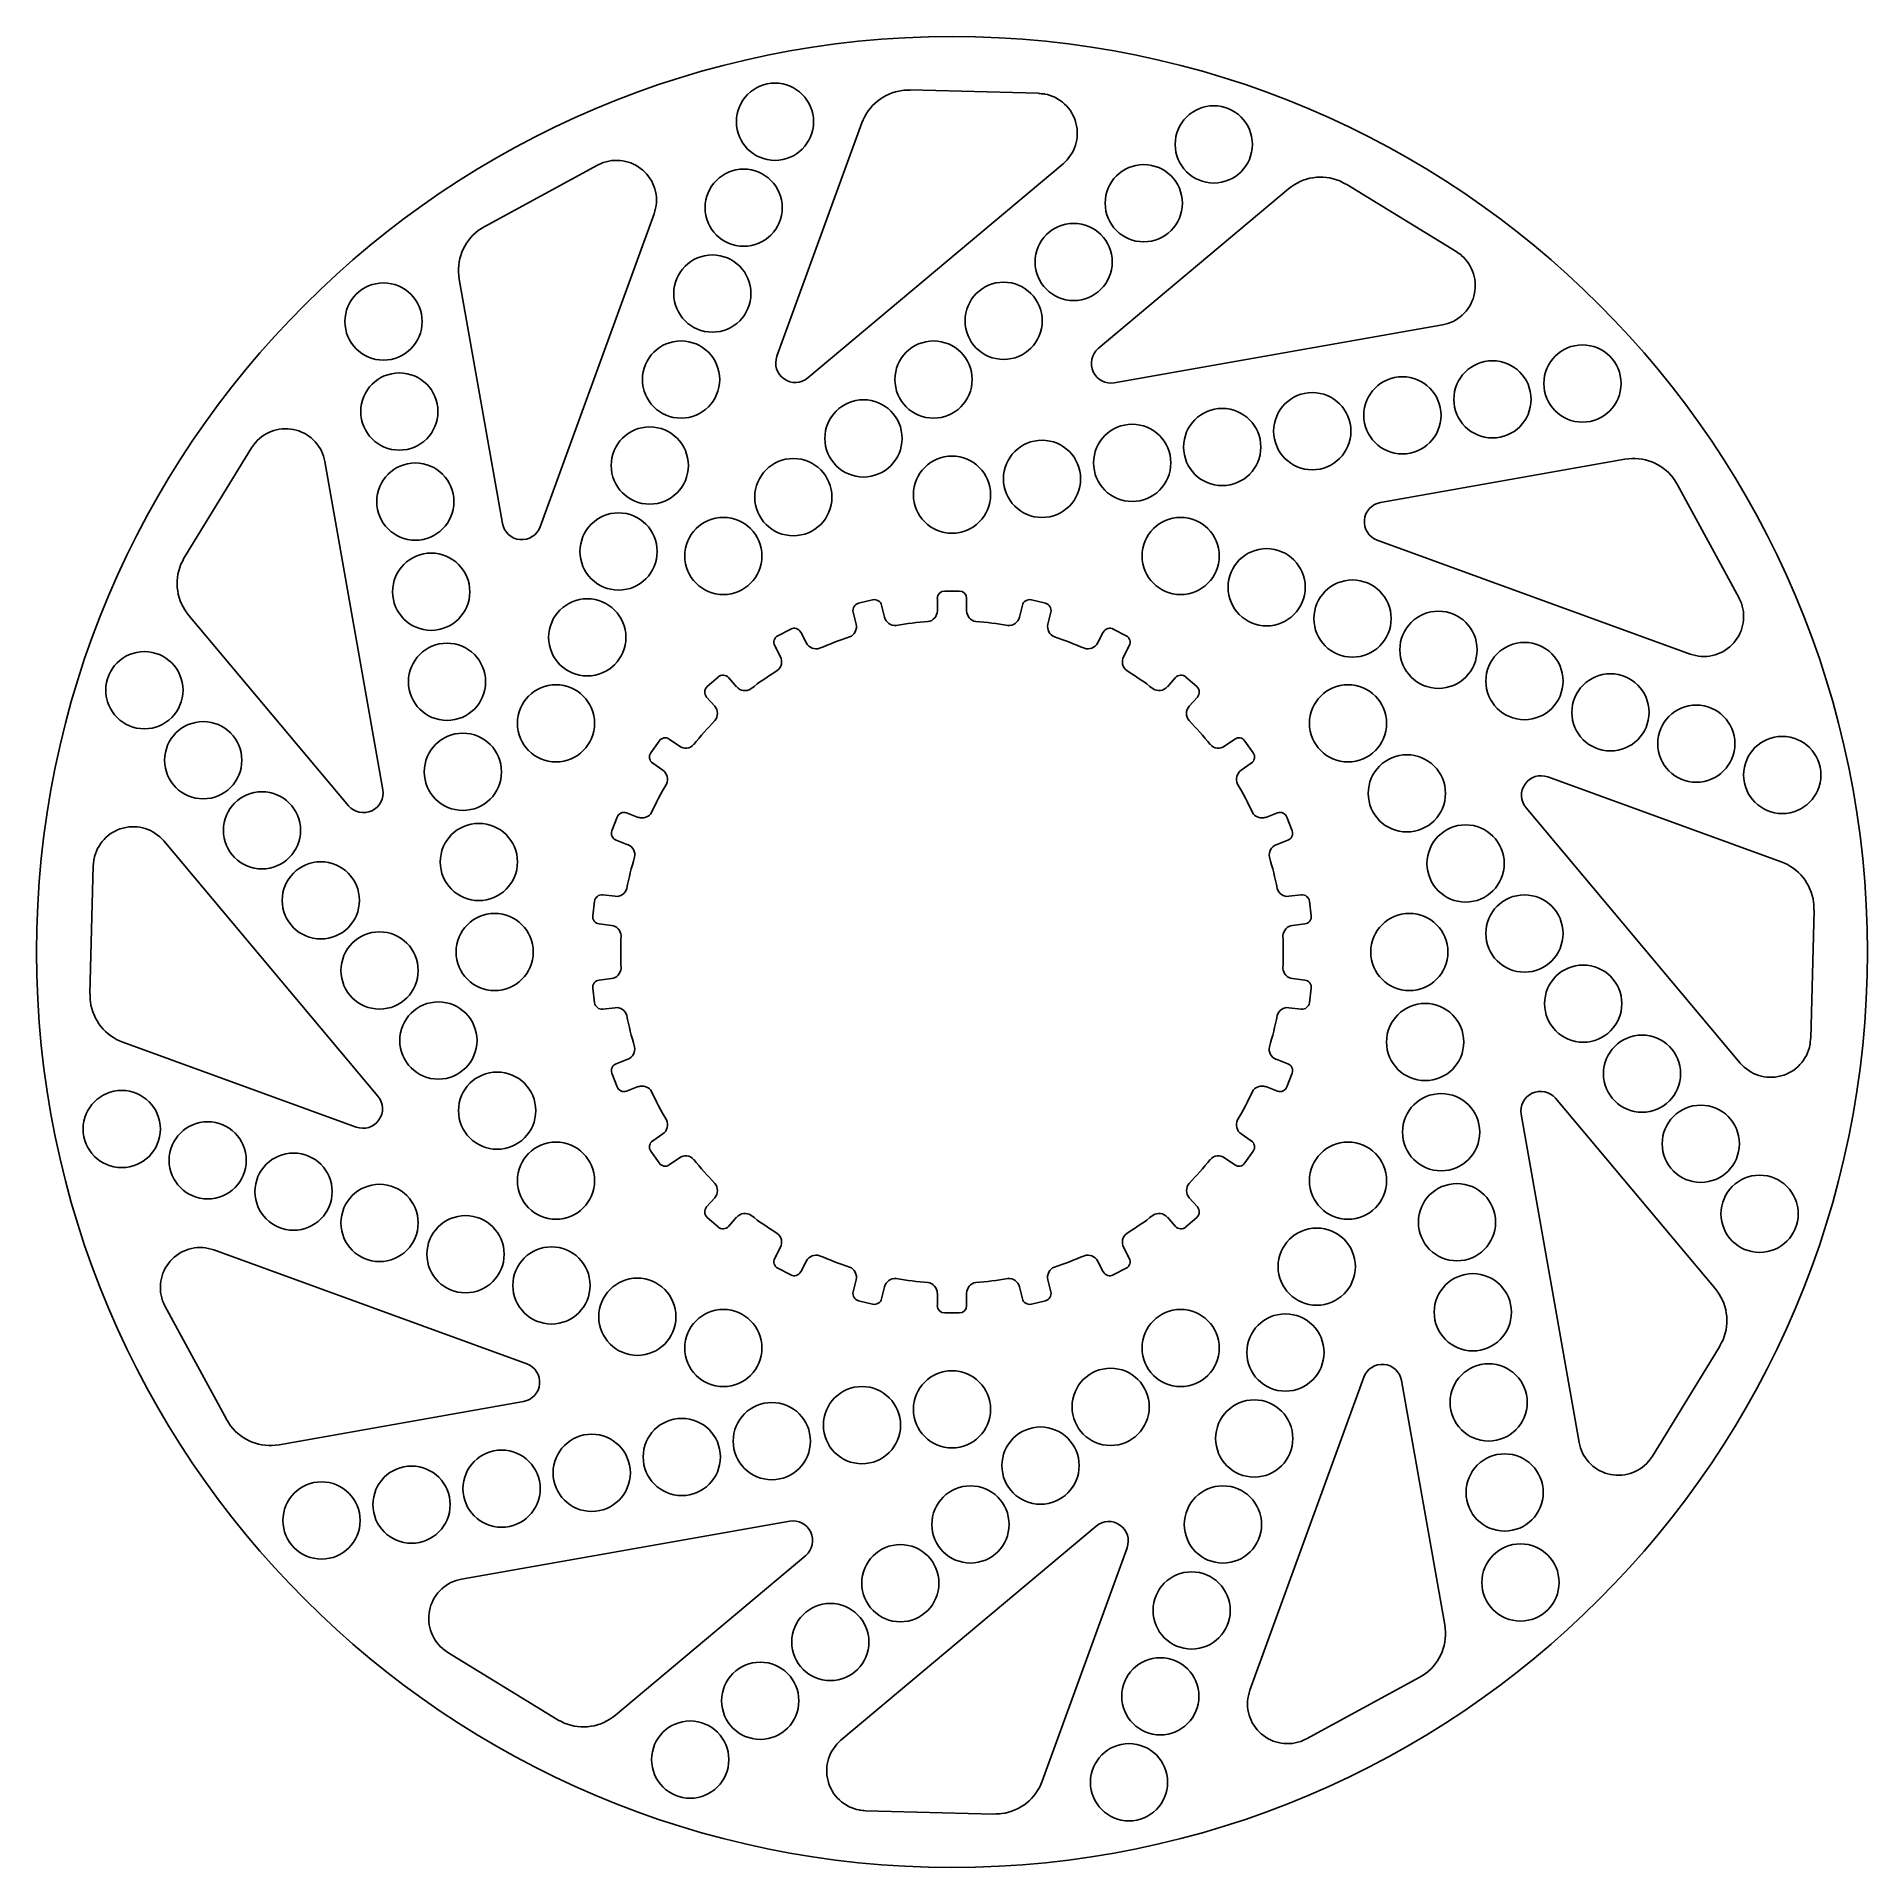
# Model space of a CAD drawing. Header units: millimetres. Extents: x -90 to 90, y -90 to 90.
import ezdxf

# ---------------------------------------------------------------- set-up
doc = ezdxf.new("R2010")
doc.units = ezdxf.units.MM
doc.layers.add('CUTOUTS', color=1, linetype='CONTINUOUS')
doc.layers.add('PERIMETER', color=5, linetype='CONTINUOUS')

msp = doc.modelspace()

# ---------------------------------------------------------------- linework, layer by layer
at = {"layer": 'CUTOUTS'}
for p, q in [((-4.11, 84.83), (8.51, 84.5)), ((-17.23, 58.62), (-8.87, 81.59)), ((10.93, 77.57), (-14.18, 56.49)), ((-45.98, 71.4), (-34.88, 77.43)), ((14.39, 59.38), (33.11, 75.09)), ((38.85, 75.52), (49.62, 68.92)), ((-29.31, 72.64), (-40.53, 41.83)), ((-44.23, 42.15), (-48.48, 66.22)), ((48.25, 61.71), (15.96, 56.01)), ((-75.52, 38.85), (-68.92, 49.62)), ((-61.71, 48.25), (-56.01, 15.96)), ((42.15, 44.23), (66.22, 48.48)), ((71.4, 45.98), (77.43, 34.88)), ((72.64, 29.31), (41.83, 40.53)), ((-9.19, 34.31), (-7.81, 34.66)), ((-1.44, 33.58), (-1.44, 34.79)), ((-0.72, 35.52), (0.71, 35.52)), ((1.44, 34.79), (1.44, 33.58)), ((7.81, 34.66), (9.19, 34.31)), ((-59.38, 14.39), (-75.09, 33.11)), ((-9.43, 32.26), (-9.72, 33.44)), ((-6.93, 34.13), (-6.64, 32.95)), ((6.64, 32.95), (6.93, 34.13)), ((9.72, 33.44), (9.43, 32.26)), ((-17.14, 31.12), (-15.87, 31.78)), ((-14.89, 31.48), (-14.33, 30.4)), ((14.33, 30.4), (14.89, 31.48)), ((15.87, 31.78), (17.14, 31.12)), ((-16.88, 29.06), (-17.44, 30.14)), ((17.44, 30.14), (16.88, 29.06)), ((-24.09, 26.11), (-23.02, 27.06)), ((23.02, 27.06), (24.09, 26.11)), ((-21.99, 27), (-21.19, 26.09)), ((21.19, 26.09), (21.99, 27)), ((-23.34, 24.18), (-24.15, 25.09)), ((24.15, 25.09), (23.34, 24.18)), ((-29.64, 19.59), (-28.82, 20.76)), ((-27.82, 20.95), (-26.82, 20.26)), ((26.82, 20.26), (27.82, 20.95)), ((28.82, 20.76), (29.64, 19.59)), ((-28.45, 17.89), (-29.45, 18.58)), ((29.45, 18.58), (28.45, 17.89)), ((58.62, 17.23), (81.59, 8.87)), ((-33.46, 11.93), (-32.96, 13.26)), ((-32.02, 13.68), (-30.89, 13.25)), ((30.89, 13.25), (32.02, 13.68)), ((32.96, 13.26), (33.46, 11.93)), ((77.57, -10.93), (56.49, 14.18)), ((-77.57, 10.93), (-56.49, -14.18)), ((-31.91, 10.56), (-33.04, 10.99)), ((33.04, 10.99), (31.91, 10.56)), ((-84.83, -4.11), (-84.5, 8.51)), ((-34.37, 5.62), (-33.16, 5.48)), ((33.16, 5.48), (34.37, 5.62)), ((-35.35, 3.57), (-35.17, 4.99)), ((35.17, 4.99), (35.35, 3.57)), ((84.83, 4.11), (84.5, -8.51)), ((-33.51, 2.62), (-34.71, 2.76)), ((34.71, 2.76), (33.51, 2.62)), ((-35.17, -4.99), (-35.35, -3.57)), ((-34.71, -2.76), (-33.51, -2.62)), ((33.51, -2.62), (34.71, -2.76)), ((35.35, -3.57), (35.17, -4.99)), ((-33.16, -5.48), (-34.37, -5.62)), ((34.37, -5.62), (33.16, -5.48)), ((-58.62, -17.23), (-81.59, -8.87)), ((-33.04, -10.99), (-31.91, -10.56)), ((31.91, -10.56), (33.04, -10.99)), ((-32.96, -13.26), (-33.46, -11.93)), ((33.46, -11.93), (32.96, -13.26)), ((-30.89, -13.25), (-32.02, -13.68)), ((32.02, -13.68), (30.89, -13.25)), ((59.38, -14.39), (75.09, -33.11)), ((61.71, -48.25), (56.01, -15.96)), ((-29.45, -18.58), (-28.45, -17.89)), ((28.45, -17.89), (29.45, -18.58)), ((-28.82, -20.76), (-29.64, -19.59)), ((29.64, -19.59), (28.82, -20.76)), ((-26.82, -20.26), (-27.82, -20.95)), ((27.82, -20.95), (26.82, -20.26)), ((-24.15, -25.09), (-23.34, -24.18)), ((23.34, -24.18), (24.15, -25.09)), ((-23.02, -27.06), (-24.09, -26.11)), ((-21.19, -26.09), (-21.99, -27)), ((21.99, -27), (21.19, -26.09)), ((24.09, -26.11), (23.02, -27.06)), ((-72.64, -29.31), (-41.83, -40.53)), ((-17.44, -30.14), (-16.88, -29.06)), ((-14.33, -30.4), (-14.89, -31.48)), ((14.89, -31.48), (14.33, -30.4)), ((16.88, -29.06), (17.44, -30.14)), ((-15.87, -31.78), (-17.14, -31.12)), ((-9.72, -33.44), (-9.43, -32.26)), ((9.43, -32.26), (9.72, -33.44)), ((17.14, -31.12), (15.87, -31.78)), ((-6.64, -32.95), (-6.93, -34.13)), ((-1.44, -34.79), (-1.44, -33.58)), ((1.44, -33.58), (1.44, -34.79)), ((6.93, -34.13), (6.64, -32.95)), ((-71.4, -45.98), (-77.43, -34.88)), ((-7.81, -34.66), (-9.19, -34.31)), ((0.71, -35.52), (-0.72, -35.52)), ((9.19, -34.31), (7.81, -34.66)), ((75.52, -38.85), (68.92, -49.62)), ((29.31, -72.64), (40.53, -41.83)), ((44.23, -42.15), (48.48, -66.22)), ((-42.15, -44.23), (-66.22, -48.48)), ((-48.25, -61.71), (-15.96, -56.01)), ((-10.93, -77.57), (14.18, -56.49)), ((-14.39, -59.38), (-33.11, -75.09)), ((17.23, -58.62), (8.87, -81.59)), ((-38.85, -75.52), (-49.62, -68.92)), ((45.98, -71.4), (34.88, -77.43)), ((4.11, -84.83), (-8.51, -84.5))]:
    msp.add_line(p, q, dxfattribs=at)
for centre in [(-17.42, 81.7), (25.76, 79.47), (18.87, 73.68), (-20.5, 73.24), (11.97, 67.9), (-23.58, 64.79), (-55.94, 62.04), (5.08, 62.11), (-26.66, 56.33), (-1.82, 56.33), (62.04, 55.94), (53.18, 54.38), (-54.38, 53.18), (44.32, 52.81), (-8.71, 50.54), (35.45, 51.25), (26.59, 49.69), (-29.74, 47.87), (17.73, 48.13), (0, 45), (8.86, 46.56), (-52.81, 44.32), (-15.61, 44.76), (-32.81, 39.41), (-22.5, 38.97), (22.5, 38.97), (30.96, 35.89), (-51.25, 35.45), (39.41, 32.81), (-35.89, 30.96), (47.87, 29.74), (-79.47, 25.76), (-49.69, 26.59), (56.33, 26.66), (64.79, 23.58), (-38.97, 22.5), (38.97, 22.5), (73.24, 20.5), (-73.68, 18.87), (-48.13, 17.73), (81.7, 17.42), (44.76, 15.61), (-67.9, 11.97), (-46.56, 8.86), (50.54, 8.71), (-62.11, 5.08), (56.33, 1.82), (-45, 0), (45, 0), (-56.33, -1.82), (62.11, -5.08), (-50.54, -8.71), (46.56, -8.86), (67.9, -11.97), (-44.76, -15.61), (-81.7, -17.42), (48.13, -17.73), (73.68, -18.87), (-73.24, -20.5), (-64.79, -23.58), (-38.97, -22.5), (38.97, -22.5), (-56.33, -26.66), (49.69, -26.59), (79.47, -25.76), (-47.87, -29.74), (35.89, -30.96), (-39.41, -32.81), (-30.96, -35.89), (51.25, -35.45), (-22.5, -38.97), (22.5, -38.97), (32.81, -39.41), (0, -45), (15.61, -44.76), (52.81, -44.32), (-8.86, -46.56), (-17.73, -48.13), (29.74, -47.87), (-26.59, -49.69), (8.71, -50.54), (-35.45, -51.25), (-44.32, -52.81), (54.38, -53.18), (-62.04, -55.94), (-53.18, -54.38), (1.82, -56.33), (26.66, -56.33), (-5.08, -62.11), (55.94, -62.04), (23.58, -64.79), (-11.97, -67.9), (-18.87, -73.68), (20.5, -73.24), (-25.76, -79.47), (17.42, -81.7)]:
    msp.add_circle(centre, 3.8, dxfattribs=at)
for centre, radius, start, end in [((-4.24, 79.9), 4.92, 97.601, 160), ((0, 0), 84.92, 92.7764, 93.3047), ((0, 0), 84.92, 83.8319, 84.2486), ((8.41, 80.57), 3.92, -50, 79.5275), ((0, 0), 84.93, 113.8319, 114.2486), ((-33, 73.98), 3.92, -20, 109.5275), ((36.28, 71.32), 4.93, 67.601, 130), ((0, 0), 84.92, 62.7764, 63.3047), ((-43.63, 67.08), 4.93, 127.601, 190), ((0, 0), 84.93, 122.7764, 123.3047), ((47.57, 65.57), 3.92, -80, 49.5275), ((0, 0), 84.93, 53.8319, 54.2486), ((-15.42, 57.97), 1.93, 160, 310), ((15.63, 57.91), 1.92, 130, 280), ((-65.57, 47.57), 3.92, 10, 139.5275), ((0, 0), 84.92, 143.8319, 144.2486), ((67.08, 43.63), 4.93, 37.601, 100), ((0, 0), 84.92, 32.7764, 33.3047), ((42.49, 42.34), 1.92, 100, 250), ((-42.34, 42.49), 1.92, 190, 340), ((-71.32, 36.28), 4.93, 157.601, 220), ((0, 0), 84.93, 152.7764, 153.3047), ((-9.02, 33.61), 0.725, 103.8462, 193.8462), ((-7.63, 33.95), 0.725, 13.8462, 103.8462), ((-0.72, 34.79), 0.725, 90, 180), ((0.71, 34.79), 0.725, 0, 90), ((7.63, 33.95), 0.725, 76.1538, 166.1538), ((9.02, 33.61), 0.725, -13.8462, 76.1538), ((73.98, 33), 3.92, -110, 19.5275), ((0, 0), 84.92, 23.8319, 24.2486), ((-5.59, 33.2), 1.07, 193.8462, 275.4362), ((0, 0), 32.6, 94.1475, 99.6986), ((-2.52, 33.58), 1.08, -81.59, 0), ((2.51, 33.58), 1.07, 180, 261.59), ((0, 0), 32.6, 80.3014, 85.8525), ((5.59, 33.2), 1.08, 264.5638, 346.1538), ((-16.8, 30.48), 0.725, 117.6923, 207.6923), ((-15.54, 31.14), 0.725, 27.6923, 117.6923), ((0, 0), 32.6, 107.9937, 113.5448), ((-10.48, 32), 1.08, -67.7439, 13.8462), ((10.48, 32), 1.07, 166.1538, 247.7439), ((0, 0), 32.6, 66.4552, 72.0063), ((15.54, 31.14), 0.725, 62.3077, 152.3077), ((16.8, 30.48), 0.725, -27.6923, 62.3077), ((-17.83, 28.56), 1.07, -53.8977, 27.6923), ((-13.38, 30.9), 1.07, 207.6923, 289.2823), ((13.38, 30.9), 1.07, 250.7177, 332.3077), ((17.83, 28.56), 1.07, 152.3077, 233.8977), ((-22.54, 26.52), 0.725, 41.5385, 131.5385), ((0, 0), 32.6, 121.8398, 127.391), ((0, 0), 32.6, 52.609, 58.1602), ((22.54, 26.52), 0.725, 48.4615, 138.4615), ((-23.61, 25.57), 0.725, 131.5385, 221.5385), ((-20.38, 26.8), 1.08, 221.5385, 303.1285), ((20.38, 26.8), 1.07, 236.8715, 318.4615), ((23.61, 25.57), 0.725, -41.5385, 48.4615), ((-24.15, 23.47), 1.07, -40.0516, 41.5385), ((24.15, 23.47), 1.08, 138.4615, 220.0516), ((0, 0), 32.6, 135.686, 141.2371), ((0, 0), 32.6, 38.7629, 44.314), ((-28.23, 20.35), 0.725, 55.3846, 145.3846), ((-26.21, 21.14), 1.08, 235.3846, 316.9746), ((26.21, 21.14), 1.08, 223.0254, 304.6154), ((28.23, 20.35), 0.725, 34.6154, 124.6154), ((-29.04, 19.18), 0.725, 145.3846, 235.3846), ((29.04, 19.18), 0.725, -55.3846, 34.6154), ((0, 0), 32.6, 149.5321, 155.0833), ((-29.06, 17), 1.07, -26.2054, 55.3846), ((29.06, 17), 1.07, 124.6154, 206.2054), ((0, 0), 32.6, 24.9167, 30.4679), ((57.97, 15.42), 1.93, 70, 220), ((-57.91, 15.63), 1.92, -140, 10), ((-32.28, 13.01), 0.725, 69.2308, 159.2308), ((-30.5, 14.26), 1.07, 249.2308, 330.8208), ((30.5, 14.26), 1.07, 209.1792, 290.7692), ((32.28, 13.01), 0.725, 20.7692, 110.7692), ((-80.57, 8.41), 3.92, 40, 169.5275), ((-32.79, 11.67), 0.725, 159.2308, 249.2308), ((32.79, 11.67), 0.725, -69.2308, 20.7692), ((0, 0), 84.93, 173.8319, 174.2486), ((0, 0), 32.6, 163.3783, 168.9294), ((-32.29, 9.56), 1.08, -12.3592, 69.2308), ((32.29, 9.56), 1.07, 110.7692, 192.3592), ((0, 0), 32.6, 11.0706, 16.6217), ((79.9, 4.24), 4.93, 7.601, 70), ((-34.45, 4.9), 0.725, 83.0769, 173.0769), ((-33.03, 6.54), 1.07, 263.0769, 344.6669), ((33.03, 6.54), 1.07, 195.3331, 276.9231), ((34.45, 4.9), 0.725, 6.9231, 96.9231), ((0, 0), 84.92, 2.7764, 3.3047), ((-34.63, 3.48), 0.725, 173.0769, 263.0769), ((-33.64, 1.55), 1.08, 1.4869, 83.0769), ((33.64, 1.55), 1.07, 96.9231, 178.5131), ((34.63, 3.48), 0.725, -83.0769, 6.9231), ((0, 0), 32.6, 177.2244, 182.7756), ((0, 0), 32.6, -2.7756, 2.7756), ((-33.64, -1.55), 1.07, 276.9231, 358.5131), ((33.64, -1.55), 1.08, 181.4869, 263.0769), ((-34.63, -3.48), 0.725, 96.9231, 186.9231), ((34.63, -3.48), 0.725, -6.9231, 83.0769), ((0, 0), 84.92, 182.7764, 183.3047), ((-79.9, -4.24), 4.93, 187.601, 250), ((-34.45, -4.9), 0.725, 186.9231, 276.9231), ((34.45, -4.9), 0.725, 263.0769, 353.0769), ((-33.03, -6.54), 1.07, 15.3331, 96.9231), ((0, 0), 32.6, 191.0706, 196.6217), ((0, 0), 32.6, 343.3783, 348.9294), ((33.03, -6.54), 1.07, 83.0769, 164.6669), ((0, 0), 84.92, 353.8319, 354.2486), ((-32.29, -9.56), 1.07, -69.2308, 12.3592), ((32.29, -9.56), 1.08, 167.6408, 249.2308), ((80.57, -8.41), 3.92, 220, 349.5275), ((-32.79, -11.67), 0.725, 110.7692, 200.7692), ((32.79, -11.67), 0.725, -20.7692, 69.2308), ((-57.97, -15.42), 1.93, -110, 40), ((-32.28, -13.01), 0.725, 200.7692, 290.7692), ((-30.5, -14.26), 1.07, 29.1792, 110.7692), ((0, 0), 32.6, 204.9167, 210.4679), ((0, 0), 32.6, 329.5321, 335.0833), ((30.5, -14.26), 1.07, 69.2308, 150.8208), ((32.28, -13.01), 0.725, 249.2308, 339.2308), ((57.91, -15.63), 1.92, 40, 190), ((-29.06, -17), 1.08, -55.3846, 26.2054), ((29.06, -17), 1.08, 153.7946, 235.3846), ((-29.04, -19.18), 0.725, 124.6154, 214.6154), ((29.04, -19.18), 0.725, -34.6154, 55.3846), ((-28.23, -20.35), 0.725, 214.6154, 304.6154), ((-26.21, -21.14), 1.08, 43.0254, 124.6154), ((0, 0), 32.6, 218.7629, 224.314), ((0, 0), 32.6, 315.686, 321.2371), ((26.21, -21.14), 1.08, 55.3846, 136.9746), ((28.23, -20.35), 0.725, 235.3846, 325.3846), ((-24.15, -23.47), 1.07, -41.5385, 40.0516), ((24.15, -23.47), 1.07, 139.9484, 221.5385), ((-23.61, -25.57), 0.725, 138.4615, 228.4615), ((23.61, -25.57), 0.725, -48.4615, 41.5385), ((-22.54, -26.52), 0.725, 228.4615, 318.4615), ((-20.38, -26.8), 1.07, 56.8715, 138.4615), ((0, 0), 32.6, 232.609, 238.1602), ((0, 0), 32.6, 301.8398, 307.391), ((20.38, -26.8), 1.07, 41.5385, 123.1285), ((22.54, -26.52), 0.725, 221.5385, 311.5385), ((-17.83, -28.56), 1.07, -27.6923, 53.8977), ((17.83, -28.56), 1.07, 126.1023, 207.6923), ((-73.98, -33), 3.92, 70, 199.5275), ((-16.8, -30.48), 0.725, 152.3077, 242.3077), ((-13.38, -30.9), 1.07, 70.7177, 152.3077), ((0, 0), 32.6, 246.4552, 252.0063), ((0, 0), 32.6, 287.9937, 293.5448), ((13.38, -30.9), 1.07, 27.6923, 109.2823), ((16.8, -30.48), 0.725, -62.3077, 27.6923), ((-15.54, -31.14), 0.725, 242.3077, 332.3077), ((-10.48, -32), 1.08, -13.8462, 67.7439), ((-5.59, -33.2), 1.08, 84.5638, 166.1538), ((0, 0), 32.6, 260.3014, 265.8525), ((0, 0), 32.6, 274.1475, 279.6986), ((5.59, -33.2), 1.08, 13.8462, 95.4362), ((10.48, -32), 1.08, 112.2561, 193.8462), ((15.54, -31.14), 0.725, 207.6923, 297.6923), ((-9.02, -33.61), 0.725, 166.1538, 256.1538), ((-7.63, -33.95), 0.725, 256.1538, 346.1538), ((-2.52, -33.58), 1.07, 0, 81.59), ((2.51, -33.58), 1.07, 98.41, 180), ((7.63, -33.95), 0.725, 193.8462, 283.8462), ((9.02, -33.61), 0.725, -76.1538, 13.8462), ((71.32, -36.28), 4.93, -22.399, 40), ((0, 0), 84.93, 203.8319, 204.2486), ((-0.72, -34.79), 0.725, 180, 270), ((0.71, -34.79), 0.725, -90, 0), ((0, 0), 84.92, 332.7764, 333.3047), ((-42.49, -42.34), 1.92, -80, 70), ((42.34, -42.49), 1.92, 10, 160), ((0, 0), 84.93, 212.7764, 213.3047), ((-67.08, -43.63), 4.93, 217.601, 280), ((65.57, -47.57), 3.92, 190, 319.5275), ((0, 0), 84.92, 323.8319, 324.2486), ((-15.63, -57.91), 1.92, -50, 100), ((15.42, -57.97), 1.93, -20, 130), ((-47.57, -65.57), 3.92, 100, 229.5275), ((43.63, -67.08), 4.93, -52.399, 10), ((0, 0), 84.92, 233.8319, 234.2486), ((0, 0), 84.92, 302.7764, 303.3047), ((33, -73.98), 3.92, 160, 289.5275), ((0, 0), 84.93, 242.7764, 243.3047), ((-36.28, -71.32), 4.93, 247.601, 310), ((0, 0), 84.92, 293.8319, 294.2486), ((-8.41, -80.57), 3.92, 130, 259.5275), ((4.24, -79.9), 4.93, 277.601, 340), ((0, 0), 84.93, 263.8319, 264.2486), ((0, 0), 84.93, 272.7764, 273.3047)]:
    msp.add_arc(centre, radius, start, end, dxfattribs=at)
at = {"layer": 'PERIMETER'}
msp.add_circle((0, 0), 90.08, dxfattribs=at)

doc.saveas('drawing.dxf')
